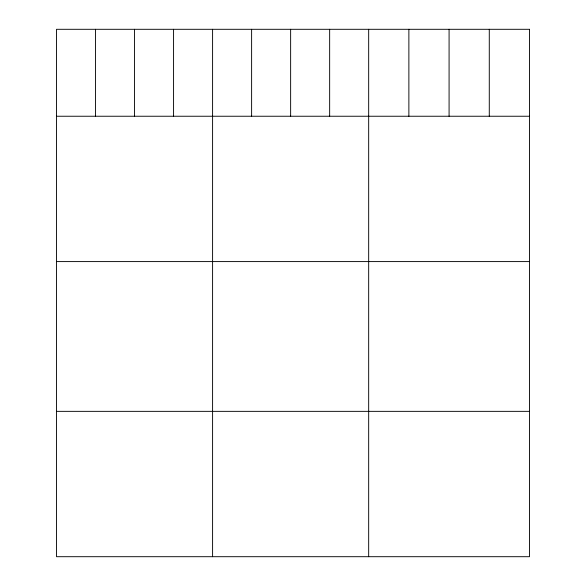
<?xml version="1.0" encoding="UTF-8"?>
<svg xmlns="http://www.w3.org/2000/svg" width="586" height="586" viewBox="0 0 586 586"><rect width="100%" height="100%" fill="white"/><g stroke="black" fill="none" stroke-linecap="round" stroke-linejoin="round"><path stroke-width="0.88" d="M56.512 116.24L529.488 116.24M56.512 261.59L529.488 261.59M56.512 411.35L529.488 411.35M489.281 29.3L489.281 116.24M449.081 29.3L449.081 116.24M408.874 29.3L408.874 116.24M368.675 29.3L368.675 556.7M329.654 29.3L329.654 116.24M290.634 29.3L290.634 116.24M251.614 29.3L251.614 116.24M212.593 29.3L212.593 556.7M173.573 29.3L173.573 116.24M134.553 29.3L134.553 116.24M95.533 29.3L95.533 116.24M529.488 29.3L56.512 29.3L56.512 556.7L529.488 556.7L529.488 29.3"/></g></svg>
